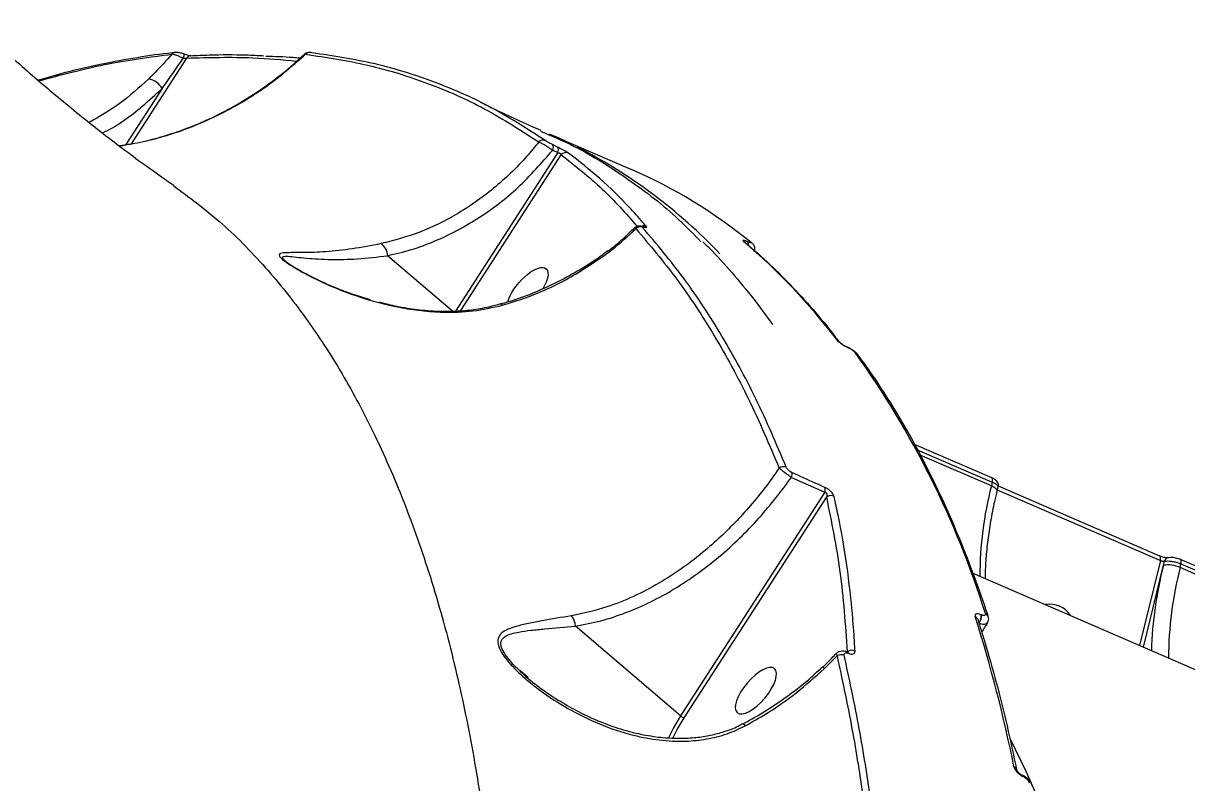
# Model space of a CAD drawing. Header units: millimetres. Extents: x -6901 to 7060, y -7557 to 6158.
# Drawn here: x 2441.8 to 2630.1, y -2711.5 to -2588.6 of the extents above; entities that cross this region are included whole.
import ezdxf

# ---------------------------------------------------------------- set-up
doc = ezdxf.new("R2010")
doc.units = ezdxf.units.MM
for name, color, linetype in [('DIKOM_ОБЪЕКТ', 7, 'Continuous'), ('DIKOM_РАЗМЕР_ЗОНА', 7, 'Continuous'), ('DIKOM_РАЗМЕР_ОБЪЕКТА', 7, 'Continuous')]:
    doc.layers.add(name, color=color, linetype=linetype)
doc.styles.add('style1', font='arial.ttf', dxfattribs={"width": 0.8})
doc.dimstyles.new('1-50', dxfattribs={"dimtxt": 300, "dimasz": 200, "dimexe": 100, "dimexo": 0, "dimgap": 100, "dimtad": 1, "dimtxsty": 'style1', "dimcen": 200, "dimclrd": 7, "dimclre": 7, "dimclrt": 7, "dimadec": 1, "dimazin": 2, "dimtfac": 1, "dimtmove": 0, "dimatfit": 2, "dimfxl": 0, "dimlwd": 25, "dimlwe": 18, "dimarcsym": 0})

# ---------------------------------------------------------------- blocks, each defined once
blk = doc.blocks.new('*D1')
at = {"layer": 'Defpoints', "color": 0, "transparency": 16777216}
for p in [(-4076.66, -462.32), (4983.51, -3127.59), (4983.51, -6854.07)]:
    blk.add_point(p, dxfattribs=at)
at = {"layer": 'DIKOM_РАЗМЕР_ОБЪЕКТА', "color": 7, "lineweight": 18, "transparency": 16777216}
for p, q in [((-4076.66, -462.32), (-4076.66, -6954.07)), ((4983.51, -3127.59), (4983.51, -6954.07))]:
    blk.add_line(p, q, dxfattribs=at)
at = {"layer": 'DIKOM_РАЗМЕР_ОБЪЕКТА', "color": 7, "lineweight": 25, "transparency": 16777216}
blk.add_line((-3876.66, -6854.07), (4783.51, -6854.07), dxfattribs=at)
at = {"layer": 'DIKOM_РАЗМЕР_ОБЪЕКТА', "color": 7, "transparency": 16777216}
for points in [[(-3876.66, -6820.74), (-3876.66, -6887.4), (-4076.66, -6854.07)], [(4783.51, -6820.74), (4783.51, -6887.4), (4983.51, -6854.07)]]:
    blk.add_solid(points, dxfattribs=at)
at = {"layer": 'DIKOM_РАЗМЕР_ОБЪЕКТА', "color": 7, "transparency": 16777216, "insert": (453.43, -6600.9), "char_height": 300, "attachment_point": 5, "style": 'style1'}
blk.add_mtext('9050', dxfattribs=at)
blk = doc.blocks.new('*D2')
at = {"layer": 'Defpoints', "color": 0, "transparency": 16777216}
for p in [(-1102.73, 4151.17), (-5819.23, -4492.42), (4721.24, -4492.42)]:
    blk.add_point(p, dxfattribs=at)
at = {"layer": 'DIKOM_РАЗМЕР_ОБЪЕКТА', "color": 7, "lineweight": 18, "transparency": 16777216}
for p, q in [((-1102.73, 4151.17), (-5919.23, 4151.17)), ((4721.24, -4492.42), (-5919.23, -4492.42))]:
    blk.add_line(p, q, dxfattribs=at)
at = {"layer": 'DIKOM_РАЗМЕР_ОБЪЕКТА', "color": 7, "lineweight": 25, "transparency": 16777216}
blk.add_line((-5819.23, 3951.17), (-5819.23, -4292.42), dxfattribs=at)
at = {"layer": 'DIKOM_РАЗМЕР_ОБЪЕКТА', "color": 7, "transparency": 16777216}
for points in [[(-5852.56, 3951.17), (-5785.89, 3951.17), (-5819.23, 4151.17)], [(-5852.56, -4292.42), (-5785.89, -4292.42), (-5819.23, -4492.42)]]:
    blk.add_solid(points, dxfattribs=at)
at = {"layer": 'DIKOM_РАЗМЕР_ОБЪЕКТА', "color": 7, "transparency": 16777216, "insert": (-6072.4, -170.63), "char_height": 300, "attachment_point": 5, "rotation": 90, "style": 'style1'}
blk.add_mtext('8650', dxfattribs=at)
blk = doc.blocks.new('*D3')
at = {"layer": 'Defpoints', "color": 0, "transparency": 16777216}
for p in [(-1553.27, 6158.28), (-6450.85, -6312.94), (5659.92, -6312.94)]:
    blk.add_point(p, dxfattribs=at)
at = {"layer": 'DIKOM_РАЗМЕР_ЗОНА', "color": 7, "lineweight": 18, "transparency": 16777216}
for p, q in [((-1553.27, 6158.28), (-6550.85, 6158.28)), ((5659.92, -6312.94), (-6550.85, -6312.94))]:
    blk.add_line(p, q, dxfattribs=at)
at = {"layer": 'DIKOM_РАЗМЕР_ЗОНА', "color": 7, "lineweight": 25, "transparency": 16777216}
blk.add_line((-6450.85, 5958.28), (-6450.85, -6112.94), dxfattribs=at)
at = {"layer": 'DIKOM_РАЗМЕР_ЗОНА', "color": 7, "transparency": 16777216}
for points in [[(-6484.18, 5958.28), (-6417.52, 5958.28), (-6450.85, 6158.28)], [(-6484.18, -6112.94), (-6417.52, -6112.94), (-6450.85, -6312.94)]]:
    blk.add_solid(points, dxfattribs=at)
at = {"layer": 'DIKOM_РАЗМЕР_ЗОНА', "color": 7, "transparency": 16777216, "insert": (-6704.02, -77.33), "char_height": 300, "attachment_point": 5, "rotation": 90, "style": 'style1'}
blk.add_mtext('12500', dxfattribs=at)
blk = doc.blocks.new('*D4')
at = {"layer": 'Defpoints', "color": 0, "transparency": 16777216}
for p in [(-5588.2, -1083.32), (7059.54, -2218.88), (7059.54, -7457.08)]:
    blk.add_point(p, dxfattribs=at)
at = {"layer": 'DIKOM_РАЗМЕР_ЗОНА', "color": 7, "lineweight": 18, "transparency": 16777216}
for p, q in [((-5588.2, -1083.32), (-5588.2, -7557.08)), ((7059.54, -2218.88), (7059.54, -7557.08))]:
    blk.add_line(p, q, dxfattribs=at)
at = {"layer": 'DIKOM_РАЗМЕР_ЗОНА', "color": 7, "lineweight": 25, "transparency": 16777216}
blk.add_line((-5388.2, -7457.08), (6859.54, -7457.08), dxfattribs=at)
at = {"layer": 'DIKOM_РАЗМЕР_ЗОНА', "color": 7, "transparency": 16777216}
for points in [[(-5388.2, -7423.74), (-5388.2, -7490.41), (-5588.2, -7457.08)], [(6859.54, -7423.74), (6859.54, -7490.41), (7059.54, -7457.08)]]:
    blk.add_solid(points, dxfattribs=at)
at = {"layer": 'DIKOM_РАЗМЕР_ЗОНА', "color": 7, "transparency": 16777216, "insert": (735.67, -7203.9), "char_height": 300, "attachment_point": 5, "style": 'style1'}
blk.add_mtext('12650', dxfattribs=at)

msp = doc.modelspace()

# ---------------------------------------------------------------- linework, layer by layer
at = {"layer": 'DIKOM_ОБЪЕКТ', "color": 7, "linetype": 'Continuous', "lineweight": 15}
for p, q in [((2467.89, -2593.583), (2467.887, -2593.582)), ((2459.317, -2608.122), (2468.263, -2594.246)), ((2464.299, -2599.162), (2458.439, -2608.251)), ((2526.98, -2606.546), (2540.235, -2612.286)), ((2457.391, -2608.405), (2458.22, -2608.283)), ((2528.261, -2608.647), (2527.454, -2608.254)), ((2527.488, -2609.158), (2528.297, -2609.552)), ((2528.297, -2609.552), (2511.77, -2635.185)), ((2512.608, -2635.118), (2528.858, -2609.913)), ((2559.058, -2623.996), (2559.031, -2623.985)), ((2536.421, -2625.474), (2536.425, -2625.472)), ((2511.288, -2635.214), (2500.768, -2626.228)), ((2575.13, -2641.009), (2575.215, -2641.046)), ((2575.215, -2641.078), (2575.3, -2641.115)), ((2585.975, -2656.717), (2598.488, -2662.136)), ((2586.467, -2657.626), (2598.608, -2662.884)), ((2598.459, -2663.489), (2586.942, -2658.501)), ((2566.133, -2662.107), (2571.501, -2664.529)), ((2598.608, -2662.884), (2598.459, -2663.489)), ((2599.52, -2663.681), (2599.366, -2664.306)), ((2599.545, -2663.485), (2625.687, -2674.807)), ((2571.501, -2664.529), (2548.177, -2700.706)), ((2548.773, -2701.012), (2571.769, -2665.344)), ((2599.411, -2664.122), (2625.808, -2675.554)), ((2625.808, -2675.554), (2622.437, -2689.297)), ((2623.065, -2689.569), (2626.309, -2676.34)), ((2626.309, -2676.34), (2626.467, -2675.698)), ((2628.996, -2676.714), (2629.144, -2676.108)), ((2697.496, -2706.38), (2628.996, -2676.714)), ((2629.024, -2675.361), (2629.012, -2675.356)), ((2629.024, -2675.361), (2697.524, -2705.027)), ((2629.144, -2676.108), (2697.645, -2705.774)), ((2595.466, -2677.617), (2864.325, -2794.054)), ((2596.846, -2684.353), (2596.8, -2684.333)), ((2548.177, -2700.706), (2531.178, -2686.185)), ((2571.437, -2693.065), (2573.492, -2691.018)), ((2575.17, -2690.348), (2575.181, -2690.353)), ((2523.495, -2694.525), (2522.219, -2693.425)), ((2603.405, -2710.264), (2603.471, -2710.293)), ((2603.558, -2710.499), (2603.624, -2710.528))]:
    msp.add_line(p, q, dxfattribs=at)
at = {"layer": 'DIKOM_ОБЪЕКТ', "color": 7, "linetype": 'Continuous', "lineweight": 15, "flags": 128}
for points in [[(2529.445, -2607.664), (2528.524, -2607.234), (2526.98, -2606.546)], [(2542.122, -2621.503), (2542.153, -2621.516), (2542.275, -2621.59)], [(2558.549, -2624.034), (2558.505, -2624), (2558.353, -2623.913)], [(2559.708, -2624.163), (2559.666, -2624.13), (2559.52, -2624.048)], [(2519.114, -2634.108), (2519.131, -2634.104), (2519.237, -2634.131), (2519.362, -2634.238)], [(2599.366, -2664.306), (2599.372, -2664.235), (2599.323, -2664.095), (2599.202, -2663.944), (2599.012, -2663.789), (2598.762, -2663.635), (2598.459, -2663.489)], [(2598.608, -2662.884), (2598.641, -2662.712), (2598.655, -2662.553), (2598.647, -2662.412), (2598.62, -2662.295), (2598.573, -2662.205), (2598.508, -2662.147), (2598.488, -2662.136)], [(2625.808, -2675.554), (2625.841, -2675.382), (2625.854, -2675.222), (2625.847, -2675.081), (2625.819, -2674.964), (2625.771, -2674.874), (2625.706, -2674.816), (2625.687, -2674.807)], [(2629.144, -2676.108), (2629.178, -2675.937), (2629.191, -2675.778), (2629.184, -2675.637), (2629.156, -2675.52), (2629.109, -2675.43), (2629.044, -2675.371), (2629.024, -2675.361)], [(2548.177, -2700.706), (2547.002, -2702.673), (2546.192, -2704.26)], [(2546.913, -2704.323), (2547.634, -2702.92), (2548.773, -2701.012)], [(2558.242, -2701.993), (2558.245, -2701.991), (2558.334, -2702.009), (2558.469, -2702.122), (2558.643, -2702.325)], [(2619.984, -2862.796), (2620.941, -2852.986), (2621.698, -2843.325), (2622.256, -2833.821), (2622.614, -2824.483), (2622.771, -2815.319), (2622.727, -2806.339), (2622.483, -2797.551), (2622.038, -2788.963), (2621.394, -2780.582), (2620.55, -2772.417), (2619.507, -2764.475), (2618.267, -2756.763), (2616.83, -2749.29), (2615.198, -2742.061), (2613.373, -2735.083), (2611.355, -2728.363), (2609.148, -2721.908), (2606.752, -2715.723), (2604.171, -2709.813), (2601.496, -2704.357)]]:
    msp.add_lwpolyline(points, dxfattribs=at)
at = {"layer": 'DIKOM_ОБЪЕКТ', "color": 7, "linetype": 'Continuous', "lineweight": 15}
for centre, radius, start, end in [((2466.518, -2594.111), 0.811, 97.16084, 142.53739), ((2465.867, -2593.405), 2.031, 334.25693, 354.96034), ((2468.966, -2594.643), 0.808, 95.02028, 150.57285), ((2488.154, -2594.179), 0.863, 84.68037, 140.33843), ((2488.142, -2594.126), 0.812, 63.70679, 83.50171), ((2461.345, -2600.969), 3.463, 31.46033, 76.98822), ((2525.923, -2608.478), 0.943, 65.81945, 136.30569), ((2526.775, -2608.732), 0.83, 329.14146, 35.1407), ((2527.581, -2609.127), 0.832, 329.31833, 35.23757), ((2492.074, -2685.315), 86.188, 43.54296, 62.82452), ((2529.623, -2610.508), 0.97, 66.31547, 142.1338), ((2507.298, -2687.981), 82.55, 50.75712, 66.48494), ((2541.635, -2622.577), 1, 66.24482, 133.65813), ((2542.216, -2622.356), 0.944, 64.11759, 104.62339), ((2495.024, -2699.045), 98.261, 37.06674, 49.87234), ((2558.521, -2624.368), 0.637, 345.45508, 36.947), ((2558.543, -2624.382), 0.643, 344.87838, 36.84228), ((2498.147, -2626.382), 2.626, 3.35784, 53.23469), ((2536.365, -2625.769), 0.303, 30.36825, 78.60772), ((2573.125, -2640.535), 0.779, 36.82376, 66.93192), ((2575.047, -2641.198), 0.207, 35.50272, 67.51407), ((2575.124, -2641.244), 0.219, 36.2803, 64.83802), ((2455.769, -2728.449), 148.484, 17.35942, 35.6438), ((2576.129, -2642.64), 0.782, 36.72409, 66.88979), ((2564.822, -2661.499), 1.125, 66.7468, 127.82842), ((2565.074, -2661.643), 1.157, 336.35416, 15.87535), ((2570.422, -2664.079), 1.169, 337.35302, 16.71167), ((2655.593, -2678.229), 59.004, 165.53361, 179.87709), ((2572.513, -2666.171), 1.112, 63.95347, 131.97672), ((2627.27, -2675.878), 0.823, 106.51487, 167.37232), ((2687.871, -2692.109), 63.549, 165.63225, 178.21242), ((2627.052, -2680.838), 4.559, 64.76365, 99.37574), ((2686.133, -2691.454), 59.008, 165.5341, 179.87671), ((2527.984, -2686.428), 3.203, 4.3493, 36.87684), ((2595.077, -2684.573), 1.74, 321.20359, 7.93415), ((2595.123, -2684.593), 1.74, 321.19603, 7.93694), ((2597.22, -2684.823), 0.728, 18.95306, 68.17877), ((2607.944, -2686.553), 3.913, 32.51654, 100.65094), ((2377.126, -2754.12), 229.48, 11.34931, 17.62255), ((2595.568, -2685.319), 0.725, 18.9347, 68.28066), ((2575.85, -2691.25), 1.153, 61.41216, 127.94067), ((2574.168, -2692.03), 1.217, 66.84777, 123.71609), ((2575.029, -2690.656), 0.339, 12.63706, 63.3152), ((2570.496, -2693.862), 1.233, 40.26522, 58.1218), ((2759.98, -2394.881), 459.989, 221.06519, 238.19159), ((2549.033, -2699.773), 1.266, 227.44915, 258.159), ((2601.875, -2709.609), 0.692, 12.7182, 69.42503), ((2603.265, -2710.523), 0.294, 4.67639, 62.28914), ((2603.328, -2710.553), 0.297, 4.83447, 60.73339)]:
    msp.add_arc(centre, radius, start, end, dxfattribs=at)
at = {"layer": 'DIKOM_ОБЪЕКТ', "color": 7, "linetype": 'Continuous', "lineweight": 15, "extrusion": (0, 0, -1)}
for start_param, end_param in [(3.8782403, 6.1411996), (6.1411996, 7.4475686)]:
    msp.add_ellipse((2523.396, -2631.889), major_axis=(3.012, 3.564), ratio=0.4016192, start_param=start_param, end_param=end_param, dxfattribs=at)
msp.add_ellipse((2560.365, -2696.62), major_axis=(3.012, 3.564), ratio=0.4016192, dxfattribs=at)
at = {"layer": 'DIKOM_ОБЪЕКТ', "color": 7, "linetype": 'Continuous', "lineweight": 15}
for points, knots in [([(2434.95, -2589.478), (2436.746, -2591.153), (2440.724, -2594.861), (2447.041, -2600.294), (2453.9, -2605.848), (2460.274, -2610.71), (2464.408, -2613.598), (2466.155, -2614.819)], [0, 0, 0, 0, 0.1789743, 0.3962917, 0.6158454, 0.8376486, 1, 1, 1, 1]), ([(2444.213, -2597.793), (2445.71, -2597.363), (2449.175, -2596.367), (2454.527, -2595.143), (2460.271, -2594.1), (2464.235, -2593.502), (2466.259, -2593.335), (2466.42, -2593.321)], [0, 0, 0, 0, 0.1972962, 0.4567134, 0.7168359, 0.9774281, 1, 1, 1, 1]), ([(2444.362, -2597.921), (2447.924, -2596.964), (2455.246, -2594.996), (2462.268, -2594.086), (2465.874, -2593.618)], [0, 0, 0, 0, 0.4864552, 1, 1, 1, 1]), ([(2457.448, -2608.448), (2458.718, -2608.235), (2462.534, -2607.593), (2468.867, -2605.635), (2475.818, -2602.35), (2482.121, -2598.334), (2485.69, -2595.205), (2487.49, -2593.628)], [0, 0, 0, 0, 0.1161119, 0.3488604, 0.5873478, 0.7918634, 1, 1, 1, 1]), ([(2458.22, -2608.283), (2458.607, -2608.229), (2460.26, -2607.999), (2463.169, -2607.292), (2466.922, -2606.159), (2470.624, -2604.714), (2474.241, -2602.994), (2477.753, -2601.006), (2481.134, -2598.76), (2484.357, -2596.305), (2486.35, -2594.488), (2487.334, -2593.592)], [0, 0, 0, 0, 0.0363635, 0.1555456, 0.2754873, 0.3960691, 0.5171523, 0.637901, 0.7594159, 0.8812246, 1, 1, 1, 1]), ([(2465.874, -2593.618), (2464.958, -2594.646), (2463.731, -2596.022), (2462.45, -2597.277), (2462.125, -2597.595)], [0, 0, 0, 0, 0.7468205, 1, 1, 1, 1]), ([(2465.874, -2593.618), (2465.993, -2593.626), (2466.231, -2593.643), (2466.763, -2593.822), (2467.271, -2594.051), (2467.582, -2594.224), (2467.696, -2594.287)], [0, 0, 0, 0, 0.2783823, 0.5566622, 0.8378986, 1, 1, 1, 1]), ([(2466.417, -2593.324), (2466.473, -2593.313), (2466.655, -2593.277), (2467.005, -2593.333), (2467.456, -2593.425), (2467.771, -2593.546), (2467.884, -2593.589)], [0, 0, 0, 0, 0.1179023, 0.3818356, 0.7784477, 1, 1, 1, 1]), ([(2467.891, -2593.58), (2467.973, -2593.611), (2468.189, -2593.692), (2468.504, -2593.777), (2468.753, -2593.825), (2468.886, -2593.838), (2468.904, -2593.838), (2468.911, -2593.838)], [0, 0, 0, 0, 0.1871375, 0.4884978, 0.711265, 0.8787493, 1, 1, 1, 1]), ([(2468.263, -2594.246), (2471.89, -2594.145), (2478.029, -2593.975), (2483.707, -2594.522), (2486.03, -2594.746)], [0, 0, 0, 0, 0.5908995, 1, 1, 1, 1]), ([(2468.895, -2593.865), (2469.901, -2593.817), (2472.945, -2593.672), (2476.905, -2593.669), (2479.796, -2593.813), (2480.768, -2593.861)], [0, 0, 0, 0, 0.246903, 0.7470009, 1, 1, 1, 1]), ([(2486.551, -2594.285), (2486.172, -2594.246), (2484.39, -2594.064), (2482.524, -2594.011), (2481.055, -2593.969)], [0, 0, 0, 0, 0.2127825, 1, 1, 1, 1]), ([(2487.339, -2593.6), (2487.356, -2593.58), (2487.433, -2593.487), (2487.623, -2593.392), (2487.864, -2593.319), (2488.074, -2593.304), (2488.185, -2593.316), (2488.234, -2593.321)], [0, 0, 0, 0, 0.0745735, 0.3490727, 0.5944802, 0.8222878, 1, 1, 1, 1]), ([(2487.351, -2593.611), (2487.355, -2593.6), (2487.364, -2593.579), (2487.448, -2593.611), (2487.49, -2593.628)], [0, 0, 0, 0, 0.5106776, 1, 1, 1, 1]), ([(2487.49, -2593.628), (2490.89, -2594.135), (2497.691, -2595.15), (2507.347, -2598.186), (2516.618, -2602.246), (2522.367, -2605.966), (2525.241, -2607.826)], [0, 0, 0, 0, 0.2484747, 0.4969507, 0.7484742, 1, 1, 1, 1]), ([(2526.309, -2607.617), (2523.466, -2605.776), (2517.779, -2602.093), (2508.543, -2598.022), (2498.841, -2594.947), (2491.949, -2593.914), (2488.502, -2593.398)], [0, 0, 0, 0, 0.2484768, 0.4969545, 0.7484768, 1, 1, 1, 1]), ([(2464.299, -2599.162), (2465.205, -2597.879), (2466.346, -2596.264), (2467.465, -2594.625), (2467.696, -2594.287)], [0, 0, 0, 0, 0.7939401, 1, 1, 1, 1]), ([(2467.696, -2594.287), (2467.722, -2594.287), (2467.813, -2594.285), (2467.967, -2594.279), (2468.143, -2594.265), (2468.223, -2594.252), (2468.263, -2594.246)], [0, 0, 0, 0, 0.1262525, 0.4366386, 0.7262419, 1, 1, 1, 1]), ([(2462.125, -2597.595), (2460.558, -2599.021), (2457.554, -2601.755), (2454.137, -2603.722), (2452.503, -2604.662)], [0, 0, 0, 0, 0.5217927, 1, 1, 1, 1]), ([(2454.625, -2606.343), (2454.764, -2606.279), (2457.067, -2605.222), (2460.331, -2602.767), (2463.23, -2600.133), (2464.299, -2599.162)], [0, 0, 0, 0, 0.0391051, 0.6457508, 1, 1, 1, 1]), ([(2515.821, -2601.376), (2516.067, -2601.503), (2518.763, -2602.895), (2522.018, -2604.376), (2525.04, -2605.698), (2525.555, -2605.924)], [0, 0, 0, 0, 0.0767921, 0.8427694, 1, 1, 1, 1]), ([(2525.49, -2606.071), (2527.331, -2606.854), (2532.296, -2608.966), (2539.769, -2613.773), (2546.608, -2618.93), (2550.28, -2622.758), (2551.447, -2623.974)], [0, 0, 0, 0, 0.1930058, 0.5203919, 0.8475262, 1, 1, 1, 1]), ([(2525.241, -2607.826), (2524.588, -2608.618), (2522.336, -2611.35), (2517.971, -2615.517), (2512.132, -2619.592), (2505.996, -2622.632), (2501.825, -2623.726), (2499.719, -2624.278)], [0, 0, 0, 0, 0.0953063, 0.3289406, 0.5680101, 0.7817939, 1, 1, 1, 1]), ([(2500.768, -2626.228), (2502.047, -2625.925), (2504.606, -2625.319), (2508.383, -2623.925), (2512.091, -2622.178), (2516.703, -2619.438), (2522.073, -2615.344), (2525.668, -2611.237), (2527.488, -2609.158)], [0, 0, 0, 0, 0.1264054, 0.2528126, 0.3829764, 0.5131438, 0.7535715, 1, 1, 1, 1]), ([(2525.241, -2607.826), (2525.357, -2607.873), (2525.59, -2607.967), (2526.098, -2608.243), (2526.652, -2608.581), (2527.133, -2608.901), (2527.392, -2609.089), (2527.488, -2609.158)], [0, 0, 0, 0, 0.2193438, 0.4388094, 0.6560277, 0.8733029, 1, 1, 1, 1]), ([(2527.454, -2608.254), (2527.379, -2608.217), (2527.219, -2608.137), (2526.95, -2607.996), (2526.683, -2607.848), (2526.45, -2607.711), (2526.356, -2607.649), (2526.309, -2607.617)], [0, 0, 0, 0, 0.1797849, 0.3800501, 0.5811877, 0.790703, 1, 1, 1, 1]), ([(2530.013, -2609.62), (2529.943, -2609.572), (2529.803, -2609.476), (2529.443, -2609.265), (2529.028, -2609.037), (2528.615, -2608.821), (2528.373, -2608.702), (2528.261, -2608.647)], [0, 0, 0, 0, 0.2131574, 0.4264846, 0.6306315, 0.8289393, 1, 1, 1, 1]), ([(2528.297, -2609.552), (2528.343, -2609.554), (2528.426, -2609.558), (2528.531, -2609.586), (2528.622, -2609.621), (2528.682, -2609.655), (2528.754, -2609.709), (2528.793, -2609.752), (2528.842, -2609.828), (2528.851, -2609.875), (2528.858, -2609.913)], [0, 0, 0, 0, 0.1792814, 0.3191216, 0.3689895, 0.5165083, 0.5564371, 0.7165505, 0.7656482, 1, 1, 1, 1]), ([(2528.858, -2609.913), (2531.125, -2611.686), (2535.554, -2615.149), (2539.309, -2619.386), (2541.141, -2621.454)], [0, 0, 0, 0, 0.5120983, 1, 1, 1, 1]), ([(2542.629, -2621.507), (2542.448, -2621.292), (2541.546, -2620.217), (2539.138, -2617.533), (2535.215, -2613.662), (2531.748, -2610.968), (2530.013, -2609.62)], [0, 0, 0, 0, 0.048062, 0.2403217, 0.6198804, 1, 1, 1, 1]), ([(2466.111, -2614.879), (2468.625, -2616.74), (2473.854, -2620.61), (2480.951, -2627.837), (2487.571, -2636.096), (2493.494, -2645.208), (2498.908, -2655.381), (2503.767, -2666.628), (2508.039, -2678.928), (2511.608, -2691.929), (2514.492, -2705.544), (2516.721, -2719.683), (2518.351, -2734.648), (2519.337, -2750.433), (2519.72, -2766.955), (2519.417, -2778.459), (2519.265, -2784.208)], [0, 0, 0, 0, 0.0698347, 0.1452838, 0.2161466, 0.287065, 0.3579292, 0.4308576, 0.5038456, 0.5767753, 0.6463566, 0.7159883, 0.7855704, 0.8570289, 0.9285413, 1, 1, 1, 1]), ([(2536.42, -2625.471), (2536.468, -2625.436), (2537.339, -2624.804), (2538.815, -2623.561), (2540.158, -2622.257), (2540.77, -2621.662)], [0, 0, 0, 0, 0.0307058, 0.5576138, 1, 1, 1, 1]), ([(2536.626, -2625.616), (2537.912, -2624.572), (2539.395, -2623.367), (2540.763, -2622.031), (2540.945, -2621.853)], [0, 0, 0, 0, 0.8666411, 1, 1, 1, 1]), ([(2540.789, -2621.683), (2540.795, -2621.698), (2540.803, -2621.721), (2540.908, -2621.819), (2540.945, -2621.853)], [0, 0, 0, 0, 0.6485232, 1, 1, 1, 1]), ([(2540.793, -2621.685), (2540.807, -2621.666), (2540.883, -2621.562), (2541.089, -2621.461), (2541.351, -2621.382), (2541.602, -2621.373), (2541.856, -2621.413), (2542.015, -2621.461), (2542.118, -2621.502), (2542.122, -2621.503)], [0, 0, 0, 0, 0.0445221, 0.2429503, 0.4147362, 0.5763846, 0.7467152, 0.9908609, 1, 1, 1, 1]), ([(2540.945, -2621.853), (2543.191, -2624.517), (2547.682, -2629.845), (2553.733, -2639.119), (2559.309, -2649.249), (2562.524, -2656.823), (2564.132, -2660.611)], [0, 0, 0, 0, 0.2486147, 0.4972294, 0.748615, 1, 1, 1, 1]), ([(2542.038, -2621.662), (2542.026, -2621.647), (2541.98, -2621.592), (2541.971, -2621.533), (2542.063, -2621.52), (2542.204, -2621.567), (2542.275, -2621.59)], [0, 0, 0, 0, 0.1085897, 0.3983447, 0.6996018, 1, 1, 1, 1]), ([(2565.267, -2660.466), (2563.674, -2656.715), (2560.489, -2649.213), (2554.934, -2639.092), (2548.86, -2629.755), (2544.312, -2624.359), (2542.038, -2621.662)], [0, 0, 0, 0, 0.2486172, 0.4972332, 0.748617, 1, 1, 1, 1]), ([(2542.113, -2621.498), (2542.134, -2621.507), (2542.19, -2621.529), (2542.225, -2621.536), (2542.216, -2621.534), (2542.214, -2621.534)], [0, 0, 0, 0, 0.3388055, 0.8910269, 1, 1, 1, 1]), ([(2542.275, -2621.59), (2542.375, -2621.623), (2542.574, -2621.688), (2542.705, -2621.67), (2542.695, -2621.591), (2542.641, -2621.522), (2542.629, -2621.507)], [0, 0, 0, 0, 0.305375, 0.611485, 0.9125873, 1, 1, 1, 1]), ([(2551.774, -2623.984), (2552.132, -2624.328), (2553.762, -2625.899), (2556.516, -2628.981), (2559.936, -2633.073), (2562.05, -2635.987), (2563.056, -2637.372)], [0, 0, 0, 0, 0.0879508, 0.4012474, 0.7153257, 1, 1, 1, 1]), ([(2559.031, -2623.985), (2558.97, -2623.959), (2558.77, -2623.874), (2558.482, -2623.77), (2558.262, -2623.724), (2558.199, -2623.767), (2558.302, -2623.864), (2558.353, -2623.913)], [0, 0, 0, 0, 0.093155, 0.3038797, 0.5302315, 0.7651775, 1, 1, 1, 1]), ([(2558.547, -2624.032), (2558.546, -2624.031), (2558.543, -2624.029), (2558.549, -2624.034), (2558.553, -2624.037)], [0, 0, 0, 0, 0.3485025, 1, 1, 1, 1]), ([(2558.549, -2624.034), (2559.253, -2624.633), (2561.288, -2626.367), (2564.545, -2629.449), (2568.269, -2633.37), (2571.32, -2636.937), (2573.105, -2639.238), (2573.744, -2640.062)], [0, 0, 0, 0, 0.129336, 0.3739668, 0.6186901, 0.8635493, 1, 1, 1, 1]), ([(2559.52, -2624.048), (2559.555, -2624.081), (2559.625, -2624.146), (2559.582, -2624.174), (2559.433, -2624.143), (2559.235, -2624.072), (2559.099, -2624.014), (2559.058, -2623.996)], [0, 0, 0, 0, 0.2336541, 0.4672832, 0.6955407, 0.9086919, 1, 1, 1, 1]), ([(2559.706, -2624.166), (2559.732, -2624.186), (2559.819, -2624.252), (2559.969, -2624.417), (2560.124, -2624.703), (2560.176, -2625.045), (2560.132, -2625.359), (2560.021, -2625.52), (2559.98, -2625.58)], [0, 0, 0, 0, 0.0811551, 0.2662208, 0.4630211, 0.6589543, 0.8729927, 1, 1, 1, 1]), ([(2499.719, -2624.278), (2498.132, -2624.584), (2494.915, -2625.204), (2490.71, -2625.635), (2487.607, -2625.747), (2485.482, -2625.736), (2484.113, -2625.746), (2483.246, -2625.848), (2483.136, -2626.215), (2483.698, -2626.807), (2484.712, -2627.539), (2485.95, -2628.309), (2488.104, -2629.526), (2491.464, -2631.155), (2496.601, -2633.129), (2501.581, -2634.459), (2506.203, -2635.169), (2510.174, -2635.44), (2514.647, -2635.314), (2517.774, -2634.6), (2519.362, -2634.238)], [0, 0, 0, 0, 0.0820688, 0.1664743, 0.2508361, 0.2942475, 0.3376038, 0.3839942, 0.4157887, 0.4428468, 0.4698378, 0.4939824, 0.5187283, 0.5886151, 0.6603846, 0.7589142, 0.8097122, 0.8604911, 0.9291629, 1, 1, 1, 1]), ([(2519.098, -2634.018), (2519.926, -2633.78), (2521.998, -2633.186), (2525.242, -2631.907), (2528.819, -2630.237), (2532.271, -2628.268), (2534.799, -2626.653), (2536.114, -2625.622), (2536.379, -2625.415)], [0, 0, 0, 0, 0.1350493, 0.3377329, 0.5412107, 0.745048, 0.9486451, 1, 1, 1, 1]), ([(2519.362, -2634.238), (2520.604, -2633.853), (2524.245, -2632.725), (2530.171, -2630.056), (2534.457, -2627.108), (2536.626, -2625.616)], [0, 0, 0, 0, 0.2035459, 0.5968379, 1, 1, 1, 1]), ([(2484.19, -2627.057), (2484.023, -2626.902), (2483.631, -2626.537), (2483.823, -2626.312), (2484.632, -2626.312), (2485.965, -2626.449), (2488.211, -2626.692), (2491.445, -2626.881), (2495.827, -2626.813), (2499.109, -2626.425), (2500.768, -2626.228)], [0, 0, 0, 0, 0.0483114, 0.1136112, 0.2011389, 0.3005647, 0.4001742, 0.6062293, 0.8009069, 1, 1, 1, 1]), ([(2484.249, -2627.116), (2484.246, -2627.113), (2484.209, -2627.086), (2484.199, -2627.071), (2484.19, -2627.057)], [0, 0, 0, 0, 0.10572, 1, 1, 1, 1]), ([(2484.251, -2627.113), (2484.299, -2627.153), (2484.436, -2627.266), (2484.924, -2627.611), (2485.683, -2628.097), (2486.773, -2628.731), (2487.956, -2629.374), (2488.807, -2629.786), (2489.173, -2629.963)], [0, 0, 0, 0, 0.0708519, 0.2013524, 0.3747662, 0.5769, 0.8180753, 1, 1, 1, 1]), ([(2489.173, -2629.963), (2489.408, -2630.08), (2490.429, -2630.589), (2492.424, -2631.445), (2495.107, -2632.483), (2497.004, -2633.054), (2497.933, -2633.334)], [0, 0, 0, 0, 0.087022, 0.3783246, 0.6953916, 1, 1, 1, 1]), ([(2499.385, -2633.716), (2500.215, -2633.93), (2502.102, -2634.416), (2505.182, -2634.919), (2508.365, -2635.216), (2511.462, -2635.261), (2514.348, -2635.017), (2516.928, -2634.592), (2518.455, -2634.153), (2519.075, -2633.975)], [0, 0, 0, 0, 0.1288313, 0.2926925, 0.4661472, 0.6062186, 0.7552689, 0.9004858, 1, 1, 1, 1]), ([(2573.43, -2639.818), (2573.441, -2639.832), (2573.518, -2639.931), (2573.715, -2640.129), (2574.072, -2640.416), (2574.45, -2640.673), (2574.842, -2640.904), (2575.091, -2641.02), (2575.215, -2641.078)], [0, 0, 0, 0, 0.0392547, 0.2872261, 0.4951995, 0.6709936, 0.8353082, 1, 1, 1, 1]), ([(2573.75, -2640.068), (2573.751, -2640.071), (2573.758, -2640.08), (2573.845, -2640.175), (2574.04, -2640.348), (2574.347, -2640.576), (2574.685, -2640.785), (2574.95, -2640.929), (2575.079, -2640.985), (2575.126, -2641.005)], [0, 0, 0, 0, 0.0560951, 0.1967629, 0.3852791, 0.6124221, 0.780856, 0.9188772, 1, 1, 1, 1]), ([(2575.216, -2641.048), (2575.232, -2641.054), (2575.386, -2641.115), (2575.609, -2641.231), (2575.785, -2641.349), (2575.829, -2641.378)], [0, 0, 0, 0, 0.0784607, 0.7677468, 1, 1, 1, 1]), ([(2575.3, -2641.115), (2575.381, -2641.153), (2575.543, -2641.228), (2575.795, -2641.377), (2576.035, -2641.54), (2576.257, -2641.721), (2576.38, -2641.848), (2576.429, -2641.912), (2576.436, -2641.921)], [0, 0, 0, 0, 0.1673421, 0.3344822, 0.5091521, 0.7131063, 0.9577691, 1, 1, 1, 1]), ([(2575.829, -2641.378), (2575.922, -2641.437), (2576.169, -2641.595), (2576.493, -2641.85), (2576.656, -2642.081), (2576.735, -2642.194)], [0, 0, 0, 0, 0.2340283, 0.6270279, 1, 1, 1, 1]), ([(2576.756, -2642.173), (2577.345, -2642.981), (2579.051, -2645.322), (2581.756, -2649.398), (2584.816, -2654.485), (2587.714, -2659.835), (2590.451, -2665.438), (2593.023, -2671.292), (2595.386, -2677.286), (2596.977, -2681.77), (2597.78, -2684.198), (2597.907, -2684.581)], [0, 0, 0, 0, 0.0688566, 0.1994186, 0.3300212, 0.4606746, 0.5913704, 0.7221012, 0.8528594, 0.9767783, 1, 1, 1, 1]), ([(2564.132, -2660.611), (2563.559, -2661.423), (2561.525, -2664.302), (2557.642, -2668.913), (2552.919, -2673.419), (2548.537, -2676.81), (2544.658, -2679.324), (2540.566, -2681.45), (2535.868, -2683.358), (2532.465, -2684.092), (2530.546, -2684.506)], [0, 0, 0, 0, 0.0672705, 0.2386096, 0.4121739, 0.5212151, 0.6302443, 0.7425226, 0.8547819, 1, 1, 1, 1]), ([(2564.132, -2660.611), (2564.242, -2660.703), (2564.462, -2660.887), (2564.957, -2661.267), (2565.493, -2661.662), (2565.892, -2661.943), (2566.092, -2662.079), (2566.133, -2662.107)], [0, 0, 0, 0, 0.2435289, 0.4875379, 0.7197748, 0.9418439, 1, 1, 1, 1]), ([(2566.186, -2661.327), (2566.138, -2661.303), (2566.014, -2661.242), (2565.794, -2661.096), (2565.564, -2660.897), (2565.368, -2660.67), (2565.303, -2660.538), (2565.267, -2660.466)], [0, 0, 0, 0, 0.1208036, 0.3075757, 0.5229842, 0.7374722, 1, 1, 1, 1]), ([(2571.541, -2663.742), (2571.005, -2663.506), (2569.215, -2662.716), (2567.434, -2661.899), (2566.186, -2661.327)], [0, 0, 0, 0, 0.2996419, 1, 1, 1, 1]), ([(2531.178, -2686.185), (2532.552, -2685.924), (2535.302, -2685.401), (2539.373, -2684.049), (2543.379, -2682.305), (2547.245, -2680.177), (2550.917, -2677.738), (2554.414, -2675.013), (2557.756, -2671.984), (2561.807, -2667.816), (2564.44, -2664.341), (2566.133, -2662.107)], [0, 0, 0, 0, 0.1006483, 0.2013161, 0.3052428, 0.4091834, 0.5096371, 0.6100983, 0.7126661, 0.8152378, 1, 1, 1, 1]), ([(2573.001, -2665.172), (2572.951, -2665.037), (2572.869, -2664.813), (2572.547, -2664.43), (2572.194, -2664.12), (2571.836, -2663.883), (2571.629, -2663.784), (2571.541, -2663.742)], [0, 0, 0, 0, 0.303878, 0.502304, 0.7016989, 0.8732622, 1, 1, 1, 1]), ([(2598.481, -2662.14), (2598.649, -2662.219), (2598.958, -2662.364), (2599.294, -2662.668), (2599.507, -2663.043), (2599.58, -2663.403), (2599.522, -2663.605), (2599.501, -2663.676)], [0, 0, 0, 0, 0.2743345, 0.5025945, 0.7063042, 0.8968274, 1, 1, 1, 1]), ([(2598.608, -2662.884), (2598.725, -2662.938), (2599.019, -2663.074), (2599.352, -2663.309), (2599.541, -2663.532), (2599.506, -2663.636), (2599.493, -2663.674)], [0, 0, 0, 0, 0.2027183, 0.512066, 0.8215551, 1, 1, 1, 1]), ([(2571.501, -2664.529), (2571.537, -2664.529), (2571.598, -2664.529), (2571.681, -2664.566), (2571.742, -2664.617), (2571.791, -2664.687), (2571.838, -2664.815), (2571.853, -2665.048), (2571.802, -2665.228), (2571.769, -2665.344)], [0, 0, 0, 0, 0.1045245, 0.1740978, 0.2297931, 0.3047966, 0.3967513, 0.6086173, 1, 1, 1, 1]), ([(2571.769, -2665.344), (2572.579, -2669.29), (2574.2, -2677.194), (2574.827, -2685.954), (2575.141, -2690.341)], [0, 0, 0, 0, 0.4991747, 1, 1, 1, 1]), ([(2576.402, -2690.238), (2576.381, -2689.869), (2576.281, -2688.028), (2575.938, -2683.303), (2575.137, -2676.261), (2574.035, -2669.805), (2573.229, -2666.193), (2573.001, -2665.172)], [0, 0, 0, 0, 0.0413744, 0.2068718, 0.5381498, 0.8694282, 1, 1, 1, 1]), ([(2599.366, -2664.306), (2599.23, -2664.876), (2598.837, -2666.53), (2598.31, -2669.214), (2597.843, -2672.307), (2597.558, -2675.262), (2597.452, -2677.307), (2597.461, -2678.338), (2597.462, -2678.481)], [0, 0, 0, 0, 0.1125324, 0.3264576, 0.5400754, 0.7532274, 0.965815, 1, 1, 1, 1]), ([(2625.691, -2674.807), (2625.703, -2674.812), (2625.787, -2674.852), (2626.015, -2674.932), (2626.348, -2675.022), (2626.67, -2675.078), (2626.896, -2675.095), (2627.023, -2675.09), (2627.038, -2675.088), (2627.044, -2675.086)], [0, 0, 0, 0, 0.0301286, 0.2066744, 0.4052782, 0.6112341, 0.7728493, 0.8981646, 1, 1, 1, 1]), ([(2627.037, -2675.089), (2627.163, -2675.066), (2627.486, -2675.006), (2627.949, -2675.043), (2628.289, -2675.132), (2628.405, -2675.162)], [0, 0, 0, 0, 0.2971058, 0.7618151, 1, 1, 1, 1]), ([(2625.808, -2675.554), (2625.857, -2675.574), (2625.955, -2675.613), (2626.121, -2675.66), (2626.277, -2675.691), (2626.396, -2675.703), (2626.447, -2675.699), (2626.467, -2675.698)], [0, 0, 0, 0, 0.2140072, 0.42818, 0.6427386, 0.857811, 1, 1, 1, 1]), ([(2626.467, -2675.698), (2626.551, -2675.679), (2626.762, -2675.631), (2627.249, -2675.631), (2627.883, -2675.716), (2628.554, -2675.877), (2628.947, -2676.031), (2629.144, -2676.108)], [0, 0, 0, 0, 0.1417181, 0.3564034, 0.5709503, 0.7854567, 1, 1, 1, 1]), ([(2628.405, -2675.162), (2628.483, -2675.178), (2628.699, -2675.224), (2628.887, -2675.313), (2629.007, -2675.369)], [0, 0, 0, 0, 0.3627382, 1, 1, 1, 1]), ([(2530.546, -2684.506), (2528.91, -2684.779), (2526.431, -2685.193), (2523.512, -2685.741), (2521.679, -2686.179), (2520.24, -2686.67), (2519.187, -2687.258), (2518.527, -2688.129), (2518.61, -2689.371), (2519.335, -2690.733), (2520.334, -2692.024), (2521.669, -2693.443), (2523.365, -2694.981), (2526.123, -2697.144), (2529.952, -2699.632), (2535.015, -2702.136), (2540, -2703.821), (2544.72, -2704.711), (2548.705, -2704.904), (2552.405, -2704.525), (2555.68, -2703.73), (2557.676, -2702.783), (2558.643, -2702.325)], [0, 0, 0, 0, 0.0866935, 0.1314011, 0.1760742, 0.2081992, 0.2409012, 0.2744206, 0.308252, 0.3377425, 0.365053, 0.3930349, 0.4328779, 0.4727625, 0.5545461, 0.6396947, 0.7264127, 0.7889972, 0.852848, 0.9020917, 0.9525884, 1, 1, 1, 1]), ([(2596.8, -2684.333), (2596.711, -2684.298), (2596.484, -2684.209), (2596.169, -2684.159), (2595.917, -2684.215), (2595.785, -2684.377), (2595.819, -2684.556), (2595.836, -2684.646)], [0, 0, 0, 0, 0.1407789, 0.3552596, 0.5700153, 0.7849606, 1, 1, 1, 1]), ([(2597.49, -2684.147), (2597.502, -2684.206), (2597.525, -2684.325), (2597.438, -2684.432), (2597.27, -2684.469), (2597.059, -2684.437), (2596.906, -2684.377), (2596.846, -2684.353)], [0, 0, 0, 0, 0.2142945, 0.4284369, 0.642905, 0.8577488, 1, 1, 1, 1]), ([(2522.219, -2693.425), (2522.017, -2693.257), (2521.427, -2692.764), (2520.621, -2691.853), (2519.728, -2690.736), (2519.12, -2689.595), (2519.071, -2688.882), (2519.276, -2688.269), (2519.769, -2687.793), (2520.782, -2687.394), (2522.164, -2687.082), (2523.962, -2686.836), (2526.944, -2686.553), (2529.474, -2686.334), (2531.178, -2686.185)], [0, 0, 0, 0, 0.031749, 0.0931888, 0.1558365, 0.2238771, 0.2906762, 0.3034122, 0.3830652, 0.4575756, 0.5337049, 0.6484801, 0.7633524, 1, 1, 1, 1]), ([(2596.254, -2685.084), (2596.617, -2686.238), (2597.669, -2689.583), (2599.277, -2695.302), (2601.027, -2702.255), (2602.044, -2707.062), (2602.548, -2709.447)], [0, 0, 0, 0, 0.1499055, 0.4347793, 0.7196711, 1, 1, 1, 1]), ([(2596.478, -2685.683), (2596.603, -2685.727), (2596.914, -2685.837), (2597.342, -2685.881), (2597.672, -2685.813), (2597.749, -2685.675), (2597.779, -2685.621)], [0, 0, 0, 0, 0.2008919, 0.5040601, 0.8065754, 1, 1, 1, 1]), ([(2597.842, -2685.662), (2597.508, -2686.153), (2597.169, -2686.65), (2596.908, -2687.17), (2596.904, -2687.177)], [0, 0, 0, 0, 0.9860067, 1, 1, 1, 1]), ([(2597.89, -2684.591), (2597.916, -2684.653), (2597.995, -2684.849), (2597.972, -2685.215), (2597.899, -2685.534), (2597.791, -2685.646), (2597.787, -2685.65)], [0, 0, 0, 0, 0.1874107, 0.5874264, 0.9823024, 1, 1, 1, 1]), ([(2571.16, -2692.828), (2571.39, -2692.612), (2572.161, -2691.888), (2572.882, -2691.113), (2573.388, -2690.569)], [0, 0, 0, 0, 0.2987258, 1, 1, 1, 1]), ([(2573.41, -2690.589), (2573.409, -2690.589), (2573.344, -2690.604), (2573.367, -2690.752), (2573.456, -2690.941), (2573.492, -2691.018)], [0, 0, 0, 0, 0.003262, 0.5925591, 1, 1, 1, 1]), ([(2573.428, -2690.594), (2573.449, -2690.564), (2573.564, -2690.406), (2573.897, -2690.25), (2574.362, -2690.161), (2574.796, -2690.2), (2575.067, -2690.324), (2575.173, -2690.372)], [0, 0, 0, 0, 0.0570512, 0.3044379, 0.5467437, 0.8224418, 1, 1, 1, 1]), ([(2573.492, -2691.018), (2574.283, -2694.675), (2575.863, -2701.989), (2577.721, -2713.624), (2579.232, -2725.696), (2579.885, -2734.151), (2580.212, -2738.379)], [0, 0, 0, 0, 0.2491208, 0.4982423, 0.7491213, 1, 1, 1, 1]), ([(2574.646, -2690.911), (2574.64, -2690.874), (2574.619, -2690.752), (2574.672, -2690.595), (2574.834, -2690.496), (2575.067, -2690.483), (2575.262, -2690.549), (2575.36, -2690.582)], [0, 0, 0, 0, 0.1043942, 0.345365, 0.5759318, 0.7877588, 1, 1, 1, 1]), ([(2581.384, -2738.335), (2581.059, -2734.131), (2580.408, -2725.724), (2578.902, -2713.659), (2577.039, -2701.976), (2575.444, -2694.599), (2574.646, -2690.911)], [0, 0, 0, 0, 0.2491213, 0.4982434, 0.7491215, 1, 1, 1, 1]), ([(2575.172, -2690.347), (2575.18, -2690.351), (2575.245, -2690.383), (2575.322, -2690.397), (2575.331, -2690.398), (2575.335, -2690.398)], [0, 0, 0, 0, 0.0699671, 0.5771802, 1, 1, 1, 1]), ([(2575.36, -2690.582), (2575.5, -2690.63), (2575.781, -2690.725), (2576.112, -2690.703), (2576.362, -2690.562), (2576.388, -2690.35), (2576.402, -2690.238)], [0, 0, 0, 0, 0.2322274, 0.4640439, 0.7140446, 1, 1, 1, 1]), ([(2522.179, -2693.479), (2522.411, -2693.704), (2523.101, -2694.372), (2524.525, -2695.512), (2526.582, -2697.003), (2529.135, -2698.651), (2532.167, -2700.331), (2535.449, -2701.819), (2538.808, -2702.992), (2542.101, -2703.804), (2545.199, -2704.248), (2548.046, -2704.383), (2550.622, -2704.249), (2553.016, -2703.881), (2555.299, -2703.264), (2557.044, -2702.63), (2557.977, -2702.104), (2558.224, -2701.964)], [0, 0, 0, 0, 0.0267425, 0.0795328, 0.1430255, 0.2243461, 0.3147878, 0.4100022, 0.5002708, 0.5857902, 0.6672499, 0.7367145, 0.8005978, 0.8610977, 0.9181599, 0.9782626, 1, 1, 1, 1]), ([(2558.246, -2701.996), (2558.31, -2701.963), (2559.567, -2701.329), (2561.955, -2699.918), (2565.346, -2697.644), (2568.427, -2695.274), (2570.291, -2693.569), (2571.133, -2692.799)], [0, 0, 0, 0, 0.0137182, 0.2682538, 0.5252042, 0.7853648, 1, 1, 1, 1]), ([(2558.643, -2702.325), (2559.792, -2701.678), (2562.643, -2700.072), (2566.983, -2697.038), (2569.947, -2694.394), (2571.437, -2693.065)], [0, 0, 0, 0, 0.2512724, 0.6234755, 1, 1, 1, 1]), ([(2602.118, -2708.96), (2602.145, -2709.053), (2602.204, -2709.26), (2602.429, -2709.616), (2602.756, -2709.976), (2603.148, -2710.293), (2603.421, -2710.431), (2603.558, -2710.499)], [0, 0, 0, 0, 0.1741701, 0.3895832, 0.5958185, 0.7978723, 1, 1, 1, 1]), ([(2602.549, -2709.451), (2602.549, -2709.449), (2602.547, -2709.434), (2602.561, -2709.493), (2602.623, -2709.602), (2602.741, -2709.764), (2602.919, -2709.949), (2603.128, -2710.113), (2603.303, -2710.219), (2603.378, -2710.25), (2603.402, -2710.26)], [0, 0, 0, 0, 0.0195297, 0.1587036, 0.2975581, 0.4458501, 0.6149665, 0.7892211, 0.9325986, 1, 1, 1, 1]), ([(2603.47, -2710.301), (2603.51, -2710.316), (2603.77, -2710.414), (2604.225, -2710.743), (2604.717, -2711.312), (2604.986, -2711.758), (2604.99, -2712.019), (2604.99, -2712.025)], [0, 0, 0, 0, 0.0544026, 0.3553388, 0.6533869, 0.9927809, 1, 1, 1, 1]), ([(2603.624, -2710.528), (2603.713, -2710.573), (2603.893, -2710.663), (2604.151, -2710.871), (2604.364, -2711.106), (2604.507, -2711.338), (2604.545, -2711.473), (2604.562, -2711.533)], [0, 0, 0, 0, 0.2039493, 0.4079691, 0.6134979, 0.8265154, 1, 1, 1, 1])]:
    msp.add_open_spline(points, degree=3, knots=knots, dxfattribs=at)

# ---------------------------------------------------------------- dimensions: what is measured, and where the dimension line sits
at = {"layer": 'DIKOM_РАЗМЕР_ЗОНА'}
dim = msp.add_linear_dim(base=(-6450.85, -6312.937), p1=(-1553.272, 6158.285), p2=(5659.925, -6312.937), angle=90, text='12500', dimstyle='1-50', dxfattribs=at)
dim.commit()
dim.dimension.update_dxf_attribs({"geometry": '*D3', "text_midpoint": (-6450.85, -77.326), "dimtype": 160})
dim = msp.add_linear_dim(base=(7059.538, -7457.077), p1=(-5588.199, -1083.325), p2=(7059.538, -2218.883), text='12650', dimstyle='1-50', dxfattribs=at)
dim.commit()
dim.dimension.update_dxf_attribs({"geometry": '*D4', "text_midpoint": (735.669, -7457.077), "dimtype": 160})
at = {"layer": 'DIKOM_РАЗМЕР_ОБЪЕКТА'}
dim = msp.add_linear_dim(base=(-5819.225, -4492.425), p1=(-1102.732, 4151.169), p2=(4721.24, -4492.425), angle=90, text='8650', dimstyle='1-50', dxfattribs=at)
dim.commit()
dim.dimension.update_dxf_attribs({"geometry": '*D2', "text_midpoint": (-5819.225, -170.628), "dimtype": 160})
dim = msp.add_linear_dim(base=(4983.514, -6854.07), p1=(-4076.663, -462.325), p2=(4983.514, -3127.595), text='9050', dimstyle='1-50', dxfattribs=at)
dim.commit()
dim.dimension.update_dxf_attribs({"geometry": '*D1', "text_midpoint": (453.425, -6854.07), "dimtype": 160})

doc.saveas('drawing.dxf')
